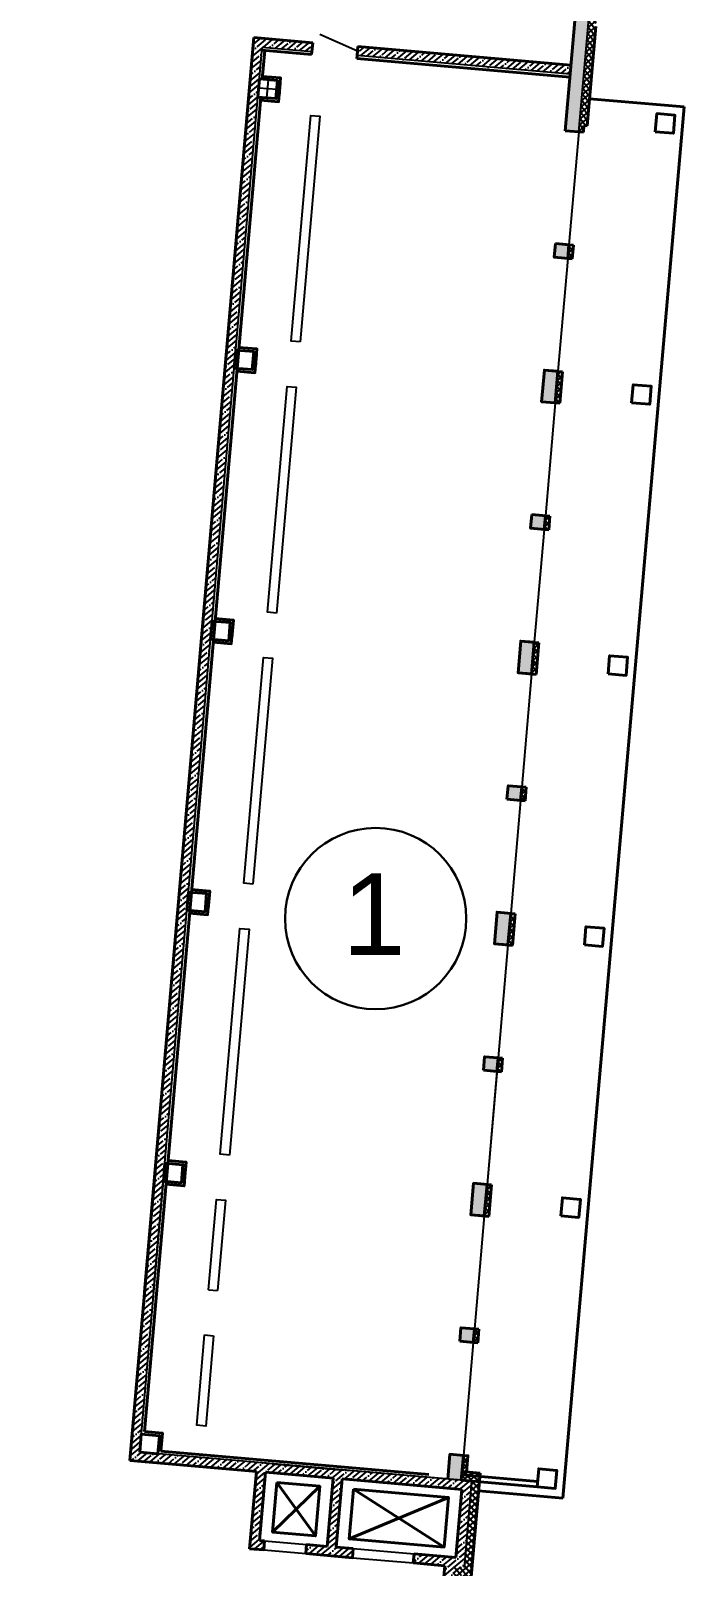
# Model space of a CAD drawing. Header units: millimetres. Extents: x 1064 to 180712, y 574 to 40185.
# Drawn here: x 95504 to 101559, y 18030 to 32254 of the extents above; entities that cross this region are included whole.
import ezdxf

# ---------------------------------------------------------------- set-up
doc = ezdxf.new("R2010")
doc.units = ezdxf.units.MM
doc.linetypes.add('CENTER', pattern=[20, 15, -1.7, 1.6, -1.7])
doc.layers.add('01 - здание', color=1, linetype='Continuous', lineweight=40)
doc.layers.add('01-Контур', color=1, linetype='Continuous', lineweight=25)
doc.styles.add('ГП-ариель', font='arial.ttf')
pattern_1 = [(45, (1411.03127, -1534.55234), (-0.134703842, 0.134703842), []), (45, (1411.16598, -1534.55234), (-0.134703842, 0.134703842), [0.238125, -0.047625, 0, -0.047625])]
pattern_2 = [(45, (1452.38544, -901.835), (-0.067351921, 0.067351921), []), (135, (1452.38544, -901.835), (-0.067351921, -0.067351921), [])]

# ---------------------------------------------------------------- blocks, each defined once
blk = doc.blocks.new('Прокуратура_v1')
at = {"layer": '01 - здание', "lineweight": -2, "ltscale": 100}
h = blk.add_hatch(dxfattribs=at)
h.set_pattern_fill('ANSI35', color=256, scale=0.03)
h.set_pattern_definition(pattern_1)
h.paths.add_polyline_path([(-0.19, -3.49), (-0.49, -3.49), (-0.49, -3.79), (-0.19, -3.79)])
h.paths.add_polyline_path([(-0.19, -4.59), (-0.49, -4.59), (-0.49, -9.49), (-0.19, -9.49)])
h.paths.add_polyline_path([(-0.19, -9.49), (-0.49, -9.49), (-0.49, -9.84), (-0.19, -9.84)])
h.paths.add_polyline_path([(-0.19, -12.34), (-0.49, -12.34), (-0.49, -12.64), (-0.19, -12.64)])
h.paths.add_polyline_path([(-0.19, -15.14), (-0.49, -15.14), (-0.49, -15.49), (-0.19, -15.49)])
h.paths.add_polyline_path([(-0.19, -15.49), (-0.49, -15.49), (-0.49, -15.84), (-0.19, -15.84)])
h.paths.add_polyline_path([(-0.19, -18.34), (-0.49, -18.34), (-0.49, -18.64), (-0.19, -18.64)])
h.paths.add_polyline_path([(-0.19, -21.14), (-0.49, -21.14), (-0.49, -21.49), (-0.19, -21.49)])
h.paths.add_polyline_path([(-0.19, -21.49), (-0.49, -21.49), (-0.49, -21.84), (-0.19, -21.84)])
h.paths.add_polyline_path([(-0.19, -24.34), (-0.49, -24.34), (-0.49, -24.64), (-0.19, -24.64)])
h.paths.add_polyline_path([(-0.19, -27.14), (-0.49, -27.14), (-0.49, -27.49), (-0.19, -27.49)])
h.paths.add_polyline_path([(-0.19, -27.49), (-0.49, -27.49), (-0.49, -27.84), (-0.19, -27.84)])
h.paths.add_polyline_path([(-0.19, -30.34), (-0.49, -30.34), (-0.49, -30.64), (-0.19, -30.64)])
h.paths.add_polyline_path([(-0.19, -33.14), (-0.49, -33.14), (-0.49, -33.49), (-0.19, -33.49)])
h.paths.add_polyline_path([(-0.19, -33.49), (-0.49, -33.49), (-0.49, -33.84), (-0.19, -33.84)])
h.paths.add_polyline_path([(-0.19, -36.34), (-0.49, -36.34), (-0.49, -36.64), (-0.19, -36.64)])
h.paths.add_polyline_path([(-0.19, -39.14), (-0.49, -39.14), (-0.49, -39.49), (-0.19, -39.49)])
h.paths.add_polyline_path([(-0.19, -39.49), (-0.49, -39.49), (-0.49, -39.69), (-0.19, -39.69)])
h = blk.add_hatch(dxfattribs=at)
h.set_pattern_fill('ANSI37', color=256, scale=0.03)
h.set_pattern_definition(pattern_2)
h.paths.add_polyline_path([(-0.02, -5.19), (-0.02, -4.59), (-0.19, -4.59), (-0.19, -9.49), (-0.02, -9.49), (-0.02, -9.129, -0.411161), (-0.057, -9.091, -0.411161), (-0.02, -9.054), (-0.02, -7.49)])
h.paths.add_polyline_path([(-0.02, -9.49), (-0.19, -9.49), (-0.19, -9.84), (-0.09, -9.84), (-0.09, -9.69), (-0.02, -9.69)])
h = blk.add_hatch(dxfattribs=at)
h.set_pattern_fill('ANSI35', color=256, scale=0.03)
h.set_pattern_definition(pattern_1)
h.paths.add_polyline_path([(-7.31, -15.49), (-7.51, -15.49), (-7.51, -21.49), (-7.31, -21.49), (-7.31, -21.29)])
h.paths.add_polyline_path([(-7.31, -9.49), (-7.51, -9.49), (-7.51, -15.49), (-7.31, -15.49), (-7.31, -15.29)])
h.paths.add_polyline_path([(-7.11, -8.39), (-7.51, -8.39), (-7.51, -9.49), (-7.31, -9.49), (-7.31, -9.29), (-7.31, -8.59), (-7.11, -8.59)])
h.paths.add_polyline_path([(-6.21, -8.39), (-6.564, -8.39), (-6.501, -8.59), (-6.21, -8.59)])
h.paths.add_polyline_path([(-6.564, -8.39), (-7.11, -8.39), (-7.11, -8.59), (-6.501, -8.59)])
h.paths.add_polyline_path([(-4.225, -8.39), (-5.21, -8.39), (-5.21, -8.59), (-4.208, -8.59)])
h.paths.add_polyline_path([(-0.71, -8.39), (-4.225, -8.39), (-4.208, -8.59), (-0.71, -8.59)])
h.paths.add_polyline_path([(-0.49, -8.39), (-0.71, -8.39), (-0.71, -8.59), (-0.49, -8.59)])
h = blk.add_hatch(dxfattribs=at)
h.set_pattern_fill('ANSI37', color=256, scale=0.03)
h.set_pattern_definition(pattern_2)
h.paths.add_polyline_path([(-0.09, -12.34), (-0.19, -12.34), (-0.19, -12.64), (-0.09, -12.64)])
h.paths.add_polyline_path([(-0.09, -15.14), (-0.19, -15.14), (-0.19, -15.49), (-0.09, -15.49)])
h.paths.add_polyline_path([(-0.09, -15.49), (-0.19, -15.49), (-0.19, -15.84), (-0.09, -15.84)])
h.paths.add_polyline_path([(-0.09, -18.34), (-0.19, -18.34), (-0.19, -18.64), (-0.09, -18.64)])
h.paths.add_polyline_path([(-0.09, -21.14), (-0.19, -21.14), (-0.19, -21.49), (-0.09, -21.49)])
h.paths.add_polyline_path([(-0.09, -21.49), (-0.19, -21.49), (-0.19, -21.84), (-0.09, -21.84)])
h.paths.add_polyline_path([(-0.09, -24.34), (-0.19, -24.34), (-0.19, -24.64), (-0.09, -24.64)])
h.paths.add_polyline_path([(-0.09, -27.14), (-0.19, -27.14), (-0.19, -27.49), (-0.09, -27.49)])
h.paths.add_polyline_path([(-0.09, -27.49), (-0.19, -27.49), (-0.19, -27.84), (-0.09, -27.84)])
h.paths.add_polyline_path([(-0.09, -30.34), (-0.19, -30.34), (-0.19, -30.64), (-0.09, -30.64)])
h.paths.add_polyline_path([(-0.09, -33.14), (-0.19, -33.14), (-0.19, -33.49), (-0.09, -33.49)])
h.paths.add_polyline_path([(-0.09, -33.49), (-0.19, -33.49), (-0.19, -33.84), (-0.09, -33.84)])
h.paths.add_polyline_path([(-0.09, -36.34), (-0.19, -36.34), (-0.19, -36.64), (-0.09, -36.64)])
h.paths.add_polyline_path([(-0.09, -39.14), (-0.19, -39.14), (-0.19, -39.49), (-0.09, -39.49)])
h = blk.add_hatch(dxfattribs=at)
h.set_pattern_fill('ANSI35', color=256, scale=0.03)
h.set_pattern_definition(pattern_1)
h.paths.add_polyline_path([(-7.31, -21.49), (-7.51, -21.49), (-7.51, -27.49), (-7.31, -27.49), (-7.31, -27.29)])
h = blk.add_hatch(dxfattribs=at)
h.set_pattern_fill('ANSI35', color=256, scale=0.03)
h.set_pattern_definition(pattern_1)
h.paths.add_polyline_path([(-7.31, -27.49), (-7.51, -27.49), (-7.51, -33.49), (-7.31, -33.49), (-7.31, -33.29)])
h = blk.add_hatch(dxfattribs=at)
h.set_pattern_fill('ANSI35', color=256, scale=0.03)
h.set_pattern_definition(pattern_1)
h.paths.add_polyline_path([(-7.11, -39.69), (-7.31, -39.69), (-7.31, -39.49), (-7.51, -39.49), (-7.51, -39.89), (-7.11, -39.89)])
h.paths.add_polyline_path([(-7.31, -33.69), (-7.31, -33.49), (-7.51, -33.49), (-7.51, -36.159), (-7.51, -39.49), (-7.31, -39.49), (-7.31, -39.29)])
h.paths.add_polyline_path([(-3.721, -39.69), (-4.71, -39.69), (-7.11, -39.69), (-7.11, -39.89), (-4.71, -39.89), (-4.71, -41.6), (-4.395, -41.6), (-4.395, -41.4), (-4.51, -41.4), (-4.51, -39.89), (-3.65, -39.89)])
h.paths.add_polyline_path([(-2.81, -39.89), (-2.519, -39.89), (-2.591, -39.69), (-3.721, -39.69), (-3.65, -39.89), (-3.01, -39.89), (-3.01, -41.4), (-3.465, -41.4), (-3.465, -41.6), (-2.435, -41.6), (-2.435, -41.4), (-2.81, -41.4)])
h.paths.add_polyline_path([(0.04, -39.69), (-0.19, -39.69), (-0.71, -39.69), (-0.71, -39.89), (-0.16, -39.89), (-0.16, -41.4), (-0.71, -41.4), (-0.71, -41.6), (-0.39, -41.6), (-0.39, -42.4), (-0.19, -42.4), (-0.19, -41.6), (0.04, -41.6)])
h.paths.add_polyline_path([(-0.71, -41.4), (-1.085, -41.4), (-1.085, -41.6), (-0.71, -41.6)])
h.paths.add_polyline_path([(-3.323, -40.948), (-2.838, -40.948), (-2.838, -40.648), (-3.323, -40.648)], flags=25)
h = blk.add_hatch(dxfattribs=at)
h.set_pattern_fill('ANSI37', color=256, scale=0.03)
h.set_pattern_definition(pattern_2)
h.paths.add_polyline_path([(0.21, -39.5), (-0.19, -39.5), (-0.19, -39.57), (0.21, -39.57)])
h.paths.add_polyline_path([(0.21, -39.57), (-0.19, -39.57), (-0.19, -39.69), (0.21, -39.69)])
h.paths.add_polyline_path([(0.21, -39.69), (0.04, -39.69), (0.04, -41.6), (-0.19, -41.6), (-0.19, -42.4), (-0.02, -42.4), (-0.02, -41.79), (0.21, -41.79), (0.21, -39.919, -0.38016), (0.177, -39.882, -0.38016), (0.21, -39.845)])
h.paths.add_polyline_path([(-0.02, -44), (-0.19, -44), (-0.19, -45.49), (-0.02, -45.49)])
h.paths.add_polyline_path([(-0.02, -45.49), (-0.19, -45.49), (-0.19, -51.49), (-0.02, -51.49)])
h.paths.add_polyline_path([(-0.02, -51.49), (-0.19, -51.49), (-0.19, -51.71), (-0.02, -51.71)])
h = blk.add_hatch(dxfattribs=at)
h.set_pattern_fill('ANSI37', color=256, scale=0.03)
h.set_pattern_definition([(45, (1411.03127, -1534.55234), (-0.067351921, 0.067351921), []), (135, (1411.03127, -1534.55234), (-0.067351921, -0.067351921), [])])
h.paths.add_polyline_path([(-12.81, -39.69), (-12.91, -39.69), (-12.91, -42.69), (-12.81, -42.69)])
h.paths.add_polyline_path([(-12.81, -43.69), (-12.91, -43.69), (-12.91, -45.19), (-13.01, -45.19), (-13.01, -45.29), (-12.81, -45.29)])
h.paths.add_polyline_path([(-13.01, -45.19), (-17.01, -45.19), (-17.01, -45.29), (-16.81, -45.29), (-13.21, -45.29), (-13.01, -45.29)])
h.paths.add_polyline_path([(-14.41, -47.59), (-17.01, -47.59), (-17.01, -47.69), (-14.41, -47.69)])
h.paths.add_polyline_path([(-13.23, -47.599), (-13.51, -47.59), (-13.51, -47.69), (-13.339, -47.69, -0.362074)])
h.paths.add_polyline_path([(-12.81, -47.09), (-12.91, -47.09), (-12.91, -47.69), (-12.81, -47.69)])
h.paths.add_polyline_path([(-3.49, -45.29), (-6.91, -45.29), (-6.91, -45.39), (-3.49, -45.39)])
h.paths.add_polyline_path([(-7.21, -45.69), (-7.31, -45.69), (-7.31, -47.49), (-7.11, -47.49), (-7.11, -47.39), (-7.21, -47.39)])
h.paths.add_polyline_path([(-3.49, -47.39), (-6.01, -47.39), (-6.01, -47.49), (-3.49, -47.49)])
h = blk.add_hatch(dxfattribs=at)
h.set_pattern_fill('ANSI35', color=256, scale=0.03)
h.set_pattern_definition(pattern_1)
h.paths.add_polyline_path([(-2.591, -39.69), (-2.519, -39.89), (-0.71, -39.89), (-0.71, -39.69)])
at = {"layer": '01 - здание', "ltscale": 100}
for p, q in [((-0.49, -9.84), (-0.49, -3.49)), ((-0.02, -7.49), (-0.02, -9.69)), ((-7.51, -36.159), (-7.51, -8.39)), ((-6.21, -8.39), (-7.51, -8.39)), ((-6.21, -8.39), (-6.21, -8.59)), ((-0.49, -8.39), (-5.21, -8.39)), ((-5.21, -8.39), (-5.21, -8.59)), ((-6.21, -8.653), (-7.31, -8.653)), ((-7.247, -8.653), (-7.247, -9.29)), ((-6.21, -8.59), (-6.21, -8.653)), ((-5.21, -8.59), (-5.21, -8.653)), ((-0.49, -8.653), (-5.21, -8.653)), ((-0.02, -9.09), (2.08, -9.09)), ((2.08, -39.89), (2.08, -9.09)), ((-7.247, -9.69), (-7.247, -39.227)), ((-0.09, -9.84), (-0.09, -9.69)), ((-0.09, -9.69), (-0.02, -9.69)), ((-0.49, -9.84), (-0.09, -9.84)), ((-0.49, -12.34), (-0.09, -12.34)), ((-0.09, -12.64), (-0.09, -12.34)), ((-0.49, -12.64), (-0.09, -12.64)), ((-0.49, -12.64), (-0.09, -12.64)), ((-0.49, -15.84), (-0.49, -15.14)), ((-0.49, -15.14), (-0.09, -15.14)), ((-0.09, -15.84), (-0.09, -15.14)), ((-0.49, -15.84), (-0.09, -15.84)), ((-0.49, -18.64), (-0.49, -18.34)), ((-0.49, -18.34), (-0.09, -18.34)), ((-0.09, -18.64), (-0.09, -18.34)), ((-0.49, -18.64), (-0.09, -18.64)), ((-0.49, -18.64), (-0.09, -18.64)), ((-0.49, -21.84), (-0.49, -21.14)), ((-0.49, -21.14), (-0.09, -21.14)), ((-0.09, -21.84), (-0.09, -21.14)), ((-0.49, -21.84), (-0.09, -21.84)), ((-0.49, -24.64), (-0.49, -24.34)), ((-0.49, -24.34), (-0.09, -24.34)), ((-0.09, -24.64), (-0.09, -24.34)), ((-0.49, -24.64), (-0.09, -24.64)), ((-0.49, -24.64), (-0.09, -24.64)), ((-0.49, -27.84), (-0.49, -27.14)), ((-0.49, -27.14), (-0.09, -27.14)), ((-0.09, -27.84), (-0.09, -27.14)), ((-0.49, -27.84), (-0.09, -27.84)), ((-0.49, -30.64), (-0.49, -30.34)), ((-0.49, -30.34), (-0.09, -30.34)), ((-0.09, -30.64), (-0.09, -30.34)), ((-0.49, -30.64), (-0.09, -30.64)), ((-0.49, -30.64), (-0.09, -30.64)), ((-0.49, -33.84), (-0.49, -33.14)), ((-0.49, -33.14), (-0.09, -33.14)), ((-0.09, -33.84), (-0.09, -33.14)), ((-7.51, -39.89), (-7.51, -33.49)), ((-0.49, -33.84), (-0.09, -33.84)), ((-0.49, -36.34), (-0.09, -36.34)), ((-0.09, -36.64), (-0.09, -36.34)), ((-0.49, -36.64), (-0.09, -36.64)), ((-0.49, -36.64), (-0.09, -36.64)), ((-7.247, -39.227), (-6.847, -39.227)), ((-6.847, -39.227), (-6.847, -39.627)), ((0.21, -39.5), (-0.19, -39.5)), ((1.49, -39.57), (-0.19, -39.57)), ((0.21, -39.5), (0.21, -41.79)), ((-4.71, -39.89), (-7.51, -39.89)), ((-6.847, -39.627), (-0.91, -39.627)), ((-4.71, -39.89), (-4.71, -41.6)), ((-3.01, -39.89), (-4.51, -39.89)), ((-3.01, -39.89), (-4.51, -39.89)), ((-4.51, -39.89), (-4.51, -41.4)), ((-3.01, -39.89), (-3.01, -41.4)), ((-0.16, -39.89), (-2.81, -39.89)), ((-2.81, -39.89), (-2.81, -41.4)), ((1.49, -39.69), (-0.19, -39.69)), ((-0.16, -39.89), (-0.16, -41.4)), ((0.21, -39.89), (2.08, -39.89)), ((-4.395, -41.6), (-4.71, -41.6)), ((-4.395, -41.4), (-4.51, -41.4)), ((-4.395, -41.4), (-4.395, -41.6)), ((-3.01, -41.4), (-3.465, -41.4)), ((-3.465, -41.4), (-3.465, -41.6)), ((-2.435, -41.6), (-3.465, -41.6)), ((-2.435, -41.4), (-2.81, -41.4)), ((-2.435, -41.4), (-2.435, -41.6)), ((-0.16, -41.4), (-1.085, -41.4)), ((-1.085, -41.4), (-1.085, -41.6)), ((-0.39, -41.6), (-1.085, -41.6)), ((-0.39, -41.6), (-0.39, -44.51))]:
    blk.add_line(p, q, dxfattribs=at)
at = {"layer": '01 - здание', "lineweight": -2, "ltscale": 100}
for p, q in [((-0.19, -9.84), (-0.19, -3.49)), ((-5.21, -8.49), (-6.067, -8.2)), ((-7.31, -36.159), (-7.31, -8.59)), ((-6.21, -8.59), (-7.31, -8.59)), ((-0.49, -8.59), (-5.21, -8.59)), ((-7.11, -9.69), (-7.11, -9.29)), ((-6.91, -9.49), (-7.31, -9.49)), ((-0.19, -9.84), (-0.19, -12.34)), ((-0.49, -12.64), (-0.49, -12.34)), ((-0.19, -12.64), (-0.19, -12.34)), ((-0.19, -12.64), (-0.19, -15.14)), ((-0.19, -15.84), (-0.19, -15.14)), ((-0.19, -15.84), (-0.19, -18.34)), ((-0.19, -18.64), (-0.19, -18.34)), ((-0.19, -18.64), (-0.19, -21.14)), ((-0.19, -21.84), (-0.19, -21.14)), ((-0.19, -21.84), (-0.19, -24.34)), ((-0.19, -21.84), (-0.19, -24.34)), ((-0.19, -24.64), (-0.19, -24.34)), ((-0.19, -24.64), (-0.19, -27.14)), ((-0.19, -27.84), (-0.19, -27.14)), ((-0.19, -27.84), (-0.19, -30.34)), ((-0.19, -27.84), (-0.19, -30.34)), ((-0.19, -30.64), (-0.19, -30.34)), ((-0.19, -30.59), (-0.19, -33.14)), ((-0.19, -30.64), (-0.19, -33.14)), ((-0.19, -33.84), (-0.19, -33.14)), ((-7.31, -39.69), (-7.31, -33.69)), ((-0.19, -33.84), (-0.19, -36.34)), ((-0.19, -33.84), (-0.19, -36.34)), ((-6.11, -35.99), (-5.91, -35.99)), ((-0.49, -36.64), (-0.49, -36.34)), ((-0.19, -36.64), (-0.19, -36.34)), ((-0.19, -36.64), (-0.19, -39.14)), ((-6.11, -36.99), (-5.91, -36.99)), ((-0.19, -39.69), (-7.31, -39.69)), ((0.04, -39.69), (-4.71, -39.69)), ((-4.38, -39.69), (-2.786, -39.69)), ((-3.38, -39.69), (-4.38, -39.69)), ((-4.38, -39.69), (-2.786, -39.69)), ((-0.39, -39.89), (-2.81, -39.89)), ((0.04, -39.69), (0.04, -41.6)), ((-4.395, -41.4), (-3.465, -41.4)), ((-4.395, -41.6), (-3.465, -41.6)), ((-2.435, -41.4), (-1.085, -41.4)), ((-2.435, -41.6), (-1.085, -41.6))]:
    blk.add_line(p, q, dxfattribs=at)
at = {"layer": '01 - здание', "linetype": 'CENTER', "ltscale": 50}
for p, q in [((-4.238, -40.092), (-3.288, -41.192)), ((-3.288, -40.092), (-4.238, -41.192)), ((-2.538, -40.092), (-0.438, -41.192)), ((-0.438, -40.092), (-2.538, -41.192))]:
    blk.add_line(p, q, dxfattribs=at)
at = {"layer": '01 - здание', "ltscale": 100}
for points in [[(-7.31, -9.69), (-7.31, -9.29), (-6.91, -9.29), (-6.91, -9.69), (-7.31, -9.69)], [(-7.247, -9.227), (-6.847, -9.227), (-6.847, -9.627)], [(-7.247, -9.753), (-6.847, -9.753), (-6.847, -9.353)], [(1.49, -9.69), (1.49, -9.29), (1.89, -9.29), (1.89, -9.69), (1.49, -9.69)], [(-7.247, -15.227), (-6.847, -15.227), (-6.847, -15.627)], [(-7.31, -15.69), (-7.31, -15.29), (-6.91, -15.29), (-6.91, -15.69), (-7.31, -15.69)], [(-7.247, -15.753), (-6.847, -15.753), (-6.847, -15.353)], [(1.49, -15.69), (1.49, -15.29), (1.89, -15.29), (1.89, -15.69), (1.49, -15.69)], [(-7.31, -21.69), (-7.31, -21.29), (-6.91, -21.29), (-6.91, -21.69), (-7.31, -21.69)], [(-7.247, -21.227), (-6.847, -21.227), (-6.847, -21.627)], [(1.49, -21.69), (1.49, -21.29), (1.89, -21.29), (1.89, -21.69), (1.49, -21.69)], [(-7.247, -21.753), (-6.847, -21.753), (-6.847, -21.353)], [(-7.31, -27.69), (-7.31, -27.29), (-6.91, -27.29), (-6.91, -27.69), (-7.31, -27.69)], [(-7.247, -27.227), (-6.847, -27.227), (-6.847, -27.627)], [(-7.247, -27.753), (-6.847, -27.753), (-6.847, -27.353)], [(1.49, -27.69), (1.49, -27.29), (1.89, -27.29), (1.89, -27.69), (1.49, -27.69)], [(-7.31, -33.69), (-7.31, -33.29), (-6.91, -33.29), (-6.91, -33.69), (-7.31, -33.69)], [(-7.247, -33.227), (-6.847, -33.227), (-6.847, -33.627)], [(-7.247, -33.753), (-6.847, -33.753), (-6.847, -33.353)], [(1.49, -33.69), (1.49, -33.29), (1.89, -33.29), (1.89, -33.69), (1.49, -33.69)], [(-7.247, -39.227), (-6.847, -39.227), (-6.847, -39.627)], [(-0.49, -39.69), (-0.49, -39.14), (-0.19, -39.14), (-0.19, -39.69)], [(-7.31, -39.69), (-7.31, -39.29), (-6.91, -39.29), (-6.91, -39.69), (-7.31, -39.69)], [(1.49, -39.69), (1.49, -39.29), (1.89, -39.29), (1.89, -39.69), (1.49, -39.69)]]:
    blk.add_lwpolyline(points, dxfattribs=at)
at = {"layer": '01 - здание', "lineweight": -2, "ltscale": 100}
for points in [[(-5.91, -14.99), (-6.11, -14.99), (-6.11, -9.99), (-5.91, -9.99)], [(-5.91, -20.99), (-6.11, -20.99), (-6.11, -15.99), (-5.91, -15.99)], [(-5.91, -26.99), (-6.11, -26.99), (-6.11, -21.99), (-5.91, -21.99)], [(-5.91, -32.99), (-6.11, -32.99), (-6.11, -27.99), (-5.91, -27.99)]]:
    blk.add_lwpolyline(points, close=True, dxfattribs=at)
at = {"layer": '01 - здание', "ltscale": 100}
for points in [[(-0.49, -12.34), (-0.19, -12.34), (-0.19, -12.64), (-0.49, -12.64)], [(-0.19, -15.84), (-0.49, -15.84), (-0.49, -15.14), (-0.19, -15.14)], [(-0.49, -18.34), (-0.19, -18.34), (-0.19, -18.64), (-0.49, -18.64)], [(-0.19, -21.84), (-0.49, -21.84), (-0.49, -21.14), (-0.19, -21.14)], [(-0.49, -24.64), (-0.19, -24.64), (-0.19, -24.34), (-0.49, -24.34)], [(-0.19, -27.84), (-0.49, -27.84), (-0.49, -27.14), (-0.19, -27.14)], [(-0.49, -30.64), (-0.19, -30.64), (-0.19, -30.34), (-0.49, -30.34)], [(-0.19, -33.84), (-0.49, -33.84), (-0.49, -33.14), (-0.19, -33.14)], [(-0.49, -36.64), (-0.19, -36.64), (-0.19, -36.34), (-0.49, -36.34)], [(-0.09, -39.5), (-0.19, -39.5), (-0.19, -39.14), (-0.09, -39.14)]]:
    blk.add_lwpolyline(points, close=True, dxfattribs=at)
at = {"layer": '01 - здание', "lineweight": -2, "ltscale": 100}
for points in [[(-6.11, -35.99), (-6.11, -33.99), (-5.91, -33.99), (-5.91, -35.99)], [(-5.91, -36.99), (-5.91, -38.99), (-6.11, -38.99), (-6.11, -36.99)]]:
    blk.add_lwpolyline(points, dxfattribs=at)
at = {"layer": '01 - здание', "linetype": 'Continuous', "ltscale": 50}
for points in [[(-4.238, -40.092), (-3.288, -40.092), (-3.288, -41.192), (-4.238, -41.192), (-4.238, -40.092)], [(-2.538, -40.092), (-0.438, -40.092), (-0.438, -41.192), (-2.538, -41.192), (-2.538, -40.092)]]:
    blk.add_lwpolyline(points, dxfattribs=at)

msp = doc.modelspace()

# ---------------------------------------------------------------- linework, layer by layer
at = {"layer": '01-Контур', "linetype": 'Continuous', "lineweight": 30}
msp.add_circle((98699.9, 24029.4), 840, dxfattribs=at)

# ---------------------------------------------------------------- block references
at = {"layer": '01-Контур', "xscale": 419.9999999999841, "yscale": 419.9999999999841, "zscale": 419.9999999999841, "rotation": 355.0154292557599}
msp.add_blockref('Прокуратура_v1', (101020.8, 35426.8), dxfattribs=at)

# ---------------------------------------------------------------- texts
at = {"layer": '01-Контур', "style": 'ГП-ариель'}
msp.add_text('1', height=756, dxfattribs=at).set_placement((98389.8, 23692.9))

doc.saveas('drawing.dxf')
